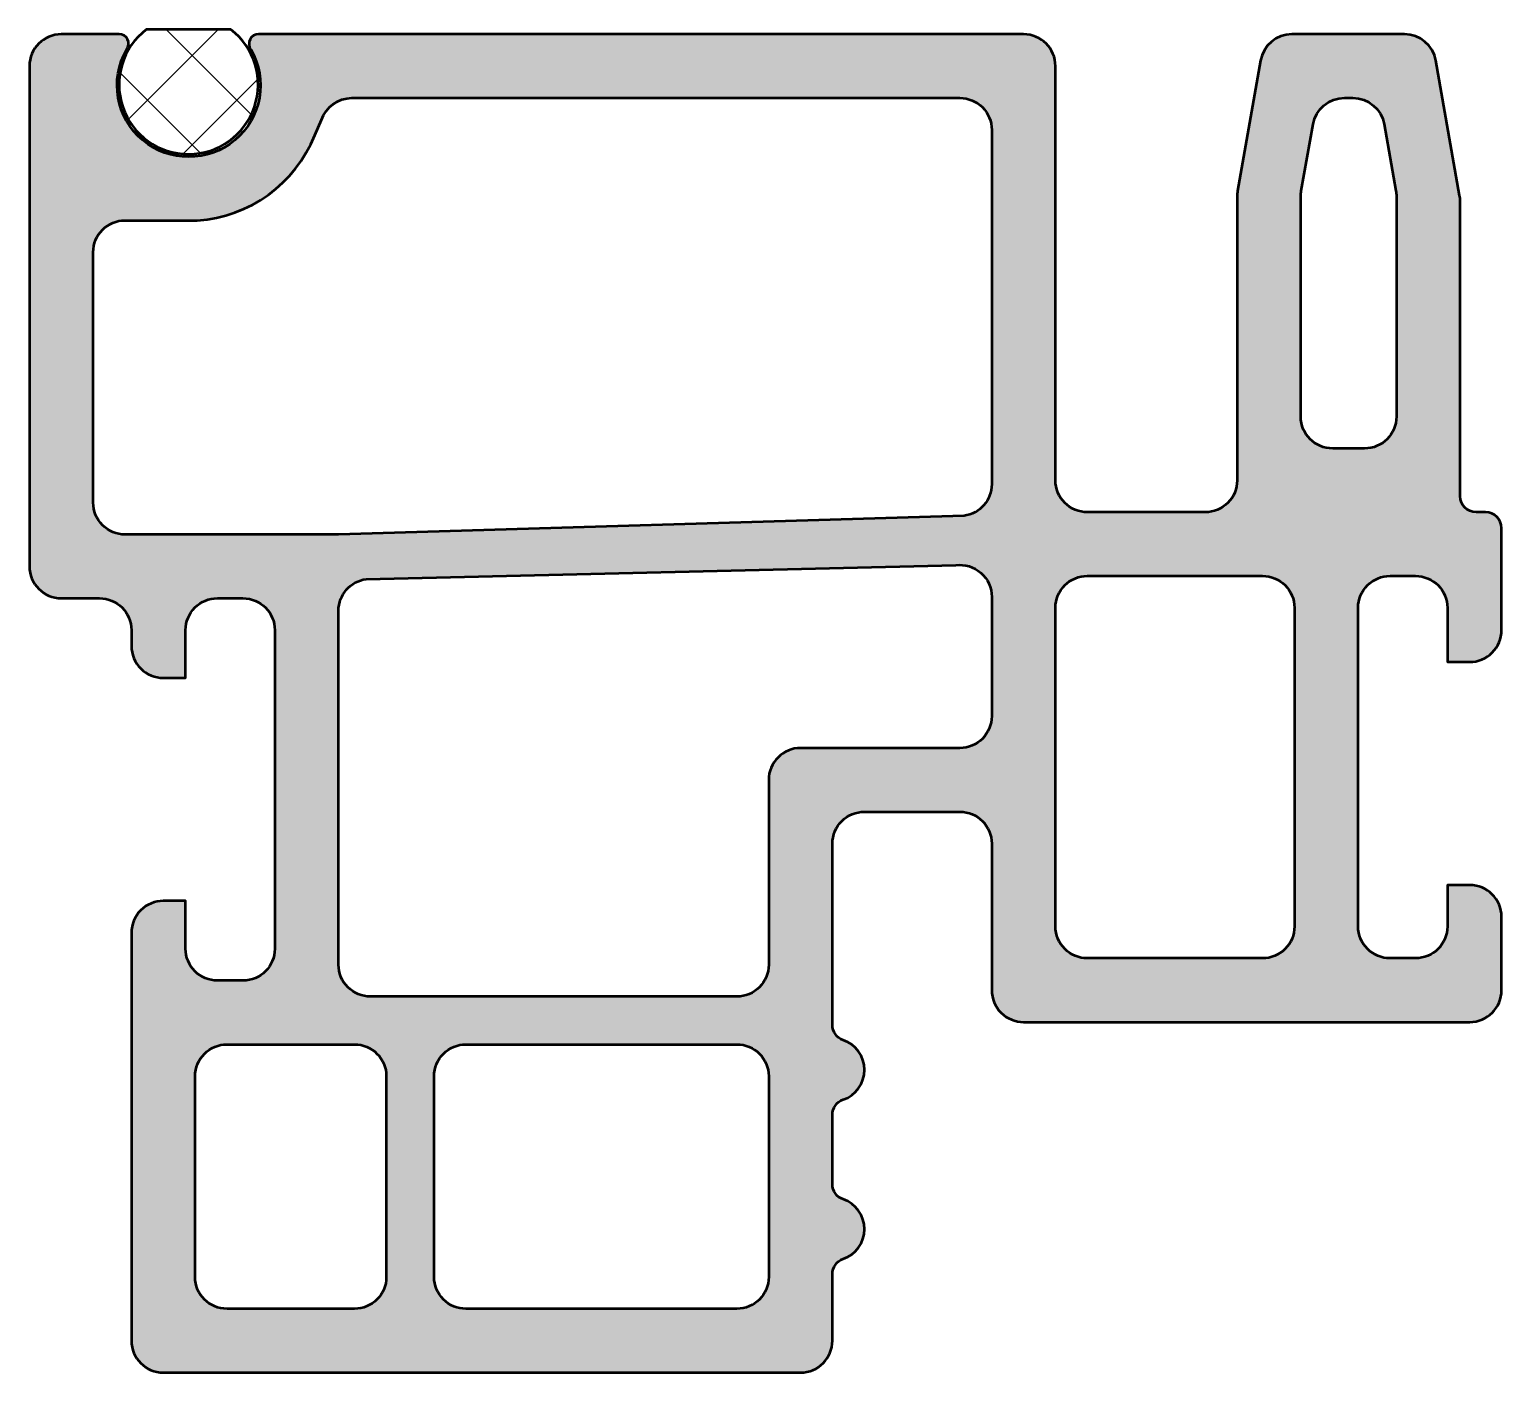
# Model space of a CAD drawing. Extents: x -47.2 to -1, y -27.3 to 14.9.
import ezdxf

# ---------------------------------------------------------------- set-up
doc = ezdxf.new("R2010")
doc.units = 0
for name, color, linetype, lineweight in [('0S-EPDM contour', 22, 'Continuous', 50), ('0S-EPDM hatch', 25, 'Continuous', 25), ('0S-Plastic contour', 254, 'Continuous', 50), ('0S-Plastic hatch', 253, 'Continuous', 25)]:
    doc.layers.add(name, color=color, linetype=linetype, lineweight=lineweight)

# ---------------------------------------------------------------- blocks, each defined once
blk = doc.blocks.new('244503__5C12CA3D_7666_4917_B475_6897BA7393CB_')
at = {"layer": '0S-Plastic hatch'}
h = blk.add_hatch(color=256, dxfattribs=at)
edge = h.paths.add_edge_path()
edge.add_line((-47.20000076293945, 13.70010375976562), (-47.20000076293945, -1.999969482421875))
edge.add_arc((-46.19991628492281, -1.999915524095694), 1.000084479472266, 180.0030913232646, 269.9951601750454)
edge.add_line((-46.20000076293944, -2.999999999999994), (-44.99992752075196, -2.999969482421875))
edge.add_ellipse((-45.00002253242486, -4.000064494094791), major_axis=(-1.000095016186097, 0), ratio=1, start_angle=180.0054432507403, end_angle=269.9945567493269, ccw=False)
edge.add_line((-43.99992752075195, -3.999969482420715), (-44.00004959106445, -4.5))
edge.add_arc((-43.00009262275285, -4.500012527661723), 0.9999569683900752, 179.9992821870461, 270.0094600549647)
edge.add_line((-42.99992752075196, -5.499969482421877), (-42.29997634887695, -5.499969482421875))
edge.add_line((-42.29997634887695, -5.499969482421875), (-42.29997634887695, -4))
edge.add_ellipse((-41.30001887486505, -3.999926958197173), major_axis=(-0.999957476679566, 0), ratio=1, start_angle=-90.00243666325338, end_angle=0.004185165061471707, ccw=False)
edge.add_line((-41.29997634887695, -2.999969482421877), (-40.49992752075195, -2.999969482421875))
edge.add_ellipse((-40.50005491357503, -3.999974796832155), major_axis=(-1.000005322524703, 0), ratio=1, start_angle=180.0003044909229, end_angle=269.9927009677267, ccw=False)
edge.add_line((-39.50004959106446, -3.999969482434715), (-39.49992752075195, -13.99996948242188))
edge.add_ellipse((-40.50008979376271, -13.99980720941111), major_axis=(-1.000162286174887, 0), ratio=1, start_angle=90.0092960500657, end_angle=179.9907039499392, ccw=False)
edge.add_line((-40.49992752075195, -14.99996948242188), (-41.29997634887695, -15))
edge.add_ellipse((-41.29999760869131, -14.00002125869992), major_axis=(-0.9999787415260689, 0), ratio=1, start_angle=-0.002966625337705864, end_angle=90.0012181235312, ccw=False)
edge.add_line((-42.29997634887695, -13.99996948242084), (-42.29997634887695, -12.49996948242187))
edge.add_line((-42.29997634887695, -12.49996948242187), (-43.00004959106445, -12.49996948242187))
edge.add_arc((-43.00007532274326, -13.49982169599795), 0.9998522139071887, 89.99852546548848, 180.0102175768517)
edge.add_line((-43.99992752075195, -13.4999999999999), (-44.00004959106444, -26.29998779296876))
edge.add_arc((-43.00000980170515, -26.29994800360946), 1.000039790150863, 180.0022796715632, 269.997720328351)
edge.add_line((-43.00004959106444, -27.29998779296876), (-23.00004959106445, -27.29998779296875))
edge.add_arc((-23.00011862731559, -26.29979667052726), 1.000191124824039, 270.0039547299799, 359.989051583139)
edge.add_line((-21.99992752075196, -26.29998779296946), (-21.99992752075195, -24.20863111694463))
edge.add_ellipse((-21.49992752075196, -24.20863111694462), major_axis=(-0.4999999999999894, 0), ratio=1, start_angle=289.0327316972102, end_angle=360, ccw=False)
edge.add_arc((-21.98586262491494, -22.79998779296875), 0.9901036674136838, 289.0327316972108, 430.9672683027891)
edge.add_ellipse((-21.49992752075196, -21.39134446899288), major_axis=(-0.4999999999999911, 0), ratio=1, start_angle=0, end_angle=70.96726830278982, ccw=False)
edge.add_line((-21.99992752075195, -21.39134446899287), (-21.99992752075196, -19.20860103255474))
edge.add_ellipse((-21.49992752075196, -19.20860103255475), major_axis=(-0.4999999999999965, 0), ratio=1, start_angle=289.03221579779427, end_angle=360, ccw=False)
edge.add_arc((-21.98584331776498, -17.79997253417969), 0.990083356131857, 289.0322157977949, 430.967784202205)
edge.add_ellipse((-21.49992752075196, -16.39134403580463), major_axis=(-0.4999999999999958, 0), ratio=1, start_angle=0, end_angle=70.9677842022054, ccw=False)
edge.add_line((-21.99992752075195, -16.39134403580463), (-21.99992752075195, -10.69998168945312))
edge.add_ellipse((-21.00019861076588, -10.69971062508065), major_axis=(-0.9997289467339797, 0), ratio=1, start_angle=-90.00854051492217, end_angle=0.015535055553186794, ccw=False)
edge.add_line((-21.00004959106446, -9.699981689453121), (-17.99992656707763, -9.699981689453121))
edge.add_ellipse((-18.00014656190429, -10.70020168427977), major_axis=(-1.000220019020191, 0), ratio=1, start_angle=180.0126020025176, end_angle=269.9873979974964, ccw=False)
edge.add_line((-16.99992656707763, -10.69998168945287), (-16.99992656707763, -15.29998779296875))
edge.add_arc((-16.00019471426977, -15.30025594016089), 0.999731888768961, 179.9846321771303, 270.0153678228677)
edge.add_line((-15.99992656707764, -16.29998779296875), (-1.999926745891571, -16.29995727539062))
edge.add_arc((-2.000072539864838, -15.29981153611742), 1.000145749899593, 270.0083521620495, 359.9899026979047)
edge.add_line((-0.9999268054962204, -15.29998779296932), (-0.9999268054962158, -12.99996948242187))
edge.add_arc((-2.00008265473064, -13.0001558627087), 1.000155866600522, 0.0106771396629762, 90.00505452112827)
edge.add_line((-2.000170886516571, -12), (-2.699999988079071, -11.99993896484375))
edge.add_line((-2.699999988079071, -11.99993896484375), (-2.699999988079071, -13.29998779296875))
edge.add_ellipse((-3.699934912377172, -13.30002235211622), major_axis=(-0.9999349248953079, 0), ratio=1, start_angle=90.00326234784688, end_angle=180.0019802220993, ccw=False)
edge.add_line((-3.699877977371222, -14.29995727539062), (-4.500048875808715, -14.29998779296875))
edge.add_ellipse((-4.500194982322534, -13.30025594450922), major_axis=(-0.9997318591359503, 0), ratio=1, start_angle=-0.015368072526996457, end_angle=90.00837353191702, ccw=False)
edge.add_line((-5.499926805496215, -13.29998779296882), (-5.499926805496215, -3.29998779296875))
edge.add_ellipse((-4.500200963515831, -3.299713660965108), major_axis=(-0.9997258795648658, 0), ratio=1, start_angle=-90.00871637310308, end_angle=0.01571091372312594, ccw=False)
edge.add_line((-4.500048875808715, -2.29998779296875), (-3.700000047683715, -2.29998779296875))
edge.add_ellipse((-3.700136086656534, -3.300245985931002), major_axis=(-1.000258202213165, 0), ratio=1, start_angle=180.0147895485088, end_angle=269.9922075530112, ccw=False)
edge.add_line((-2.699877917766569, -3.299987792968722), (-2.699999988079071, -5))
edge.add_line((-2.699999988079071, -5), (-2.000048816204071, -4.999969482421875))
edge.add_arc((-1.999903163609282, -4.00011513501666), 0.9998543580140973, 269.9916535054139, 360.0083464945791)
edge.add_line((-1.000048816204069, -3.999969482421992), (-0.9999268054962158, -0.79998779296875))
edge.add_arc((-1.500005833168941, -0.8000668206320504), 0.5000790339171103, 0.0090544719597761, 89.9909386978496)
edge.add_line((-1.499926745891571, -0.2999877929687492), (-1.799487292766571, -0.29998779296875))
edge.add_ellipse((-1.799480856386423, 0.2000186434114013), major_axis=(-0.5000064364215778, 0), ratio=1, start_angle=0.0007375448060997769, end_angle=89.99926245465872, ccw=False)
edge.add_line((-2.299487292766574, 0.2000122070359236), (-2.299487292766571, 9.470068817841966))
edge.add_arc((-3.299487292766563, 9.470068817841966), 0.999999999999992, 0, 10.00062370175067)
edge.add_line((-2.314681430085841, 9.643727715770236), (-3.060595750808715, 13.87374877929688))
edge.add_arc((-4.045398984230018, 13.70007288086361), 1.000000363126758, 10.0016091195461, 90.00344048590598)
edge.add_line((-4.045459032058715, 14.7000732421875), (-7.578783988952636, 14.70010375976562))
edge.add_arc((-7.578858675398549, 13.70027272366269), 0.9998310388924418, 89.99572005871477, 170.0083083199374)
edge.add_line((-8.563525199890138, 13.87374877929687), (-9.2842909476297, 9.786622499841268))
edge.add_arc((-8.299487113952537, 9.612952095986824), 1.000000000000097, 169.9987068854115, 180)
edge.add_line((-9.299487113952633, 9.612952095986824), (-9.299487113952637, 0.700103759765625))
edge.add_ellipse((-10.29946347754868, 0.7000801233616745), major_axis=(-0.999976363875394, 0), ratio=1, start_angle=89.99864570180023, end_angle=180.0013542978914, ccw=False)
edge.add_line((-10.29948711395263, -0.2998962402343731), (-13.99992656707764, -0.299896240234375))
edge.add_ellipse((-14.00024794449768, 0.6997823823455799), major_axis=(-0.9996786742382782, 0), ratio=1, start_angle=-0.018419488768472547, end_angle=90.01841948877302, ccw=False)
edge.add_line((-14.99992656707764, 0.700103759765548), (-14.99992656707763, 13.70013427734374))
edge.add_arc((-16.00018113914046, 13.69987970528091), 1.000254604458052, 0.0145821922343625, 89.98541780775165)
edge.add_line((-15.99992656707764, 14.70013427734375), (-40.00774002075195, 14.70010375976562))
edge.add_arc((-40.00780111684046, 14.40014183456873), 0.2999619314189026, 89.9883300256658, 215.7009477838347)
edge.add_ellipse((-42.20000076293945, 13.09998679181079), major_axis=(-2.250099808395241, 0), ratio=1, start_angle=-30.001792424285895, end_angle=210.001792424286, ccw=False)
edge.add_arc((-44.38656037459728, 14.40300502929261), 0.2971057274034738, 323.2158861678478, 450.3932210416691)
edge.add_line((-44.38859939575195, 14.70010375976563), (-46.20000076293945, 14.70013427734375))
edge.add_arc((-46.19994653694595, 13.70008005253939), 1.000054226274502, 90.00310675210149, 179.9986417497017)
edge = h.paths.add_edge_path()
edge.add_ellipse((-44.20007705006014, 7.858535759776945), major_axis=(-0.9999237157893892, 0), ratio=1, start_angle=-90.00437126350943, end_angle=0.004371263539781012, ccw=False)
edge.add_line((-44.20000076293945, 8.85845947265625), (-41.93315505981445, 8.858459472656257))
edge.add_arc((-42.20022420666291, 13.10034107697079), 4.250280634760532, 273.6025909082248, 338.398188772282)
edge.add_line((-38.24846267700196, 11.53558349609375), (-38.02959060668945, 12.00912475585938))
edge.add_ellipse((-37.07859275173478, 11.70022687140583), major_axis=(-0.999907407287427, 0), ratio=1, start_angle=269.99702322393256, end_angle=342.0054523653404, ccw=False)
edge.add_line((-37.07854080200195, 12.70013427734374), (-18.00004959106445, 12.70013427734375))
edge.add_ellipse((-18.00004466231265, 11.70013825242548), major_axis=(-0.9999960249304157, 0), ratio=1, start_angle=179.9997722439779, end_angle=270.00028239779914, ccw=False)
edge.add_line((-17.00004863739013, 11.70013427734375), (-16.99992656707763, 0.5770263671874308))
edge.add_ellipse((-18.00048655303413, 0.5775116062309742), major_axis=(-1.000560103619066, 0), ratio=1, start_angle=97.5262141597965, end_angle=179.9722134130283, ccw=False)
edge.add_line((-17.86943340301514, -0.4144287109375), (-37.50004959106445, -0.999969482421875))
edge.add_line((-37.50004959106445, -0.999969482421875), (-44.20000076293944, -0.9999999999999992))
edge.add_ellipse((-44.20000897359233, -8.2099366772e-06), major_axis=(-0.9999917900970297, 0), ratio=1, start_angle=-0.0022189412816828735, end_angle=90.00047043961968, ccw=False)
edge.add_line((-45.20000076293944, 3.05175781143e-05), (-45.20000076293945, 7.858459472655724))
edge = h.paths.add_edge_path()
edge.add_ellipse((-36.49994778661254, -3.390006509228609), major_axis=(-1.00010180793047, 0), ratio=1, start_angle=277.5032063292833, end_angle=359.99522124364273, ccw=False)
edge.add_line((-36.63054275512696, -2.398468017578126), (-18.13054275512695, -1.962860107421876))
edge.add_ellipse((-18.00023800985504, -2.954648273745103), major_axis=(-1.000311498234008, 0), ratio=1, start_angle=180.0190786053683, end_angle=277.4848578480812, ccw=False)
edge.add_line((-16.99992656707763, -2.954315185546871), (-16.99992656707763, -6.699981689453353))
edge.add_ellipse((-18.00010102863465, -6.6998072140006), major_axis=(-1.000174476775205, 0), ratio=1, start_angle=90.00294664156172, end_angle=179.9900050367669, ccw=False)
edge.add_line((-18.00004959106445, -7.699981689453125), (-22.99992752075195, -7.699981689453126))
edge.add_arc((-23.0000264648225, -8.700004810827576), 1.0000231262693, 89.99433105344173, 180.0004237608113)
edge.add_line((-24.00004959106445, -8.70001220703125), (-23.99992752075196, -14.50000000000043))
edge.add_ellipse((-25.00013504968019, -14.49979247107176), major_axis=(-1.000207550457895, 0), ratio=1, start_angle=90.0118880644269, end_angle=179.9881119355483, ccw=False)
edge.add_line((-24.99992752075196, -15.5), (-36.49992752075196, -15.49996948242187))
edge.add_ellipse((-36.50007983107013, -14.49999973402707), major_axis=(-0.9999697599943642, 0), ratio=1, start_angle=1.5248884892571368e-05, end_angle=90.00872700234578, ccw=False)
edge.add_line((-37.50004959106445, -14.5), (-37.50004959106445, -3.389923095704826))
edge = h.paths.add_edge_path()
edge.add_line((-14.99992656707763, -13.29998779296875), (-14.99992656707763, -3.29998779296875))
edge.add_ellipse((-14.0001894460603, -3.299724938625221), major_axis=(-0.99973715557262, 0), ratio=1, start_angle=-90.00806986366479, end_angle=0.01506440427567668, ccw=False)
edge.add_line((-14.00004863739013, -2.29998779296875), (-8.499926567077637, -2.29998779296875))
edge.add_ellipse((-8.500094639475506, -3.300155865366622), major_axis=(-1.000168086519664, 0), ratio=1, start_angle=180.0096282207349, end_angle=269.99037177927823, ccw=False)
edge.add_line((-7.499926567077636, -3.29998779296875), (-7.500048637390139, -13.29998779296873))
edge.add_ellipse((-8.499922588467044, -13.30008331975838), major_axis=(-0.9998739556401636, 0), ratio=1, start_angle=89.9997720136684, end_angle=180.005473971849, ccw=False)
edge.add_line((-8.499926567077637, -14.29995727539062), (-13.99992656707763, -14.29998779296875))
edge.add_ellipse((-14.00021259185313, -13.30027381774425), major_axis=(-0.9997140161412886, 0), ratio=1, start_angle=-0.016392700744916056, end_angle=90.016392700744, ccw=False)
edge = h.paths.add_edge_path()
edge.add_line((-5.299487352371215, 1.7000732421875), (-6.299487113952636, 1.700103759765625))
edge.add_ellipse((-6.299312661512921, 2.70027821220534), major_axis=(-1.000174467653887, 0), ratio=1, start_angle=0.009993645015299535, end_angle=89.99000635499573, ccw=False)
edge.add_line((-7.299487113952636, 2.700103759765625), (-7.299487113952634, 9.612921546570131))
edge.add_ellipse((-6.299487113952658, 9.612921546570131), major_axis=(-0.9999999999999761, 0), ratio=1, start_angle=349.9978021340672, end_angle=360, ccw=False)
edge.add_line((-7.284288205096693, 9.786607501331783), (-6.916186332702632, 11.87374877929688))
edge.add_ellipse((-5.931477466428098, 11.70022228004283), major_axis=(-0.9998814916094019, 0), ratio=1, start_angle=269.9911652869681, end_angle=350.0058825869084, ccw=False)
edge.add_line((-5.931323289871215, 12.70010375976562), (-5.667529344558715, 12.70010375976562))
edge.add_ellipse((-5.667447031946466, 11.70028181152498), major_axis=(-0.9998219516289243, 0), ratio=1, start_angle=189.9912546162055, end_angle=270.004717005143, ccw=False)
edge.add_line((-4.682788133621215, 11.87374877929688), (-4.314686261227159, 9.786607501331783))
edge.add_ellipse((-5.299487352371194, 9.612921546570124), major_axis=(-0.9999999999999754, 0), ratio=1, start_angle=180, end_angle=190.0021978659332, ccw=False)
edge.add_line((-4.299487352371215, 9.612921546570124), (-4.299487352371214, 2.700103759765477))
edge.add_ellipse((-5.299711524598734, 2.700297408039681), major_axis=(-1.000224190973144, 0), ratio=1, start_angle=90.0128412437374, end_angle=179.9889072580015, ccw=False)
edge = h.paths.add_edge_path()
edge.add_line((-34.49992752075195, -24.29998779296875), (-34.49992752075195, -18))
edge.add_ellipse((-33.50030038864494, -17.99962713210701), major_axis=(-0.9996272016481754, 0), ratio=1, start_angle=-90.02137172442298, end_angle=0.02137172441899793, ccw=False)
edge.add_line((-33.49992752075195, -17), (-24.99992752075196, -17))
edge.add_ellipse((-25.0000913888671, -18.00016387358183), major_axis=(-1.00016388700601, 0), ratio=1, start_angle=180.0111359680882, end_angle=269.9906125870384, ccw=False)
edge.add_line((-23.99992752075196, -17.99996948242187), (-23.99992752075196, -24.29998779296831))
edge.add_ellipse((-25.00019933930105, -24.29971597441966), major_axis=(-1.000271855481716, 0), ratio=1, start_angle=90.01556982310638, end_angle=179.9844301769191, ccw=False)
edge.add_line((-24.99992752075196, -25.29998779296875), (-33.49992752075195, -25.29998779296875))
edge.add_ellipse((-33.50022537534686, -24.30028564756366), major_axis=(-0.9997021897769904, 0), ratio=1, start_angle=-0.017070895336701142, end_angle=90.0170708953363, ccw=False)
edge = h.paths.add_edge_path()
edge.add_line((-42.00004959106445, -24.29998779296875), (-41.99992752075195, -18))
edge.add_ellipse((-41.00021531158737, -17.9996817285138), major_axis=(-0.9997122598275261, 0), ratio=1, start_angle=-90.00949781948981, end_angle=0.018240861840979505, ccw=False)
edge.add_line((-41.00004959106445, -16.99996948242187), (-36.99992752075195, -17))
edge.add_ellipse((-37.00013757376274, -18.00021005301078), major_axis=(-1.000210075067282, 0), ratio=1, start_angle=180.0120326233379, end_angle=269.98796737667385, ccw=False)
edge.add_line((-35.99992752075195, -18), (-35.99992752075195, -24.2999877929685))
edge.add_ellipse((-37.00015380038291, -24.29976151333779), major_axis=(-1.000226305226401, 0), ratio=1, start_angle=90.01296193460081, end_angle=179.987038065414, ccw=False)
edge.add_line((-36.99992752075195, -25.29998779296875), (-41.00004959106445, -25.29998779296875))
edge.add_ellipse((-40.99998551034166, -24.29992371224596), major_axis=(-1.000064082775824, 0), ratio=1, start_angle=0.0036713196998903186, end_angle=89.99632868030199, ccw=False)
at = {"layer": '0S-Plastic contour', "color": 7}
for points in [[(-44.38859939575195, 14.70010375976563), (-46.20000076293945, 14.70013427734375)], [(-15.99992656707764, 14.70013427734375), (-40.00774002075195, 14.70010375976562)], [(-4.045459032058715, 14.7000732421875), (-7.578783988952636, 14.70010375976562)], [(-8.563525199890138, 13.87374877929687), (-9.2842909476297, 9.786622499841268)], [(-2.314681430085841, 9.643727715770236), (-3.060595750808715, 13.87374877929688)], [(-47.20000076293945, 13.70010375976562), (-47.20000076293945, -1.999969482421875)], [(-14.99992656707764, 0.700103759765548), (-14.99992656707763, 13.70013427734374)], [(-37.07854080200195, 12.70013427734374), (-18.00004959106445, 12.70013427734375)], [(-5.931323289871215, 12.70010375976562), (-5.667529344558715, 12.70010375976562)], [(-38.24846267700196, 11.53558349609375), (-38.02959060668945, 12.00912475585938)], [(-17.00004863739013, 11.70013427734375), (-16.99992656707763, 0.5770263671874312)], [(-7.284288205096693, 9.786607501331783), (-6.916186332702632, 11.87374877929688)], [(-4.682788133621215, 11.87374877929688), (-4.314686261227159, 9.786607501331783)], [(-9.299487113952633, 9.612952095986824), (-9.299487113952637, 0.700103759765625)], [(-7.299487113952636, 2.700103759765625), (-7.299487113952634, 9.612921546570131)], [(-4.299487352371215, 9.612921546570124), (-4.299487352371214, 2.700103759765477)], [(-2.299487292766574, 0.2000122070359236), (-2.299487292766571, 9.470068817841966)], [(-44.20000076293945, 8.85845947265625), (-41.93315505981445, 8.858459472656257)], [(-45.20000076293944, 3.05175781143e-05), (-45.20000076293945, 7.858459472655724)], [(-5.299487352371215, 1.7000732421875), (-6.299487113952636, 1.700103759765625)], [(-17.86943340301514, -0.4144287109375), (-37.50004959106445, -0.999969482421875), (-44.20000076293944, -0.9999999999999992)], [(-10.29948711395263, -0.2998962402343731), (-13.99992656707764, -0.299896240234375)], [(-1.499926745891571, -0.2999877929687492), (-1.799487292766571, -0.29998779296875)], [(-1.000048816204069, -3.999969482421992), (-0.9999268054962158, -0.79998779296875)], [(-36.63054275512696, -2.398468017578126), (-18.13054275512695, -1.962860107421876)], [(-14.00004863739013, -2.29998779296875), (-8.499926567077637, -2.29998779296875)], [(-4.500048875808715, -2.29998779296875), (-3.700000047683715, -2.29998779296875)], [(-46.20000076293944, -2.999999999999994), (-44.99992752075196, -2.999969482421875)], [(-41.29997634887695, -2.999969482421877), (-40.49992752075195, -2.999969482421875)], [(-16.99992656707763, -2.954315185546871), (-16.99992656707763, -6.699981689453353)], [(-37.50004959106445, -14.5), (-37.50004959106445, -3.389923095704827)], [(-14.99992656707763, -13.29998779296875), (-14.99992656707763, -3.29998779296875)], [(-7.499926567077636, -3.29998779296875), (-7.500048637390139, -13.29998779296873)], [(-5.499926805496215, -13.29998779296882), (-5.499926805496215, -3.29998779296875)], [(-2.699877917766569, -3.299987792968722), (-2.699999988079071, -5), (-2.000048816204071, -4.999969482421875)], [(-43.99992752075195, -3.999969482420715), (-44.00004959106445, -4.5)], [(-42.99992752075196, -5.499969482421877), (-42.29997634887695, -5.499969482421875), (-42.29997634887695, -4)], [(-39.50004959106446, -3.999969482434715), (-39.49992752075195, -13.99996948242188)], [(-18.00004959106445, -7.699981689453125), (-22.99992752075195, -7.699981689453126)], [(-24.00004959106445, -8.70001220703125), (-23.99992752075196, -14.50000000000043)], [(-21.00004959106446, -9.699981689453121), (-17.99992656707763, -9.699981689453121)], [(-21.99992752075195, -16.39134403580463), (-21.99992752075195, -10.69998168945312)], [(-16.99992656707763, -10.69998168945287), (-16.99992656707763, -15.29998779296875)], [(-2.000170886516571, -12), (-2.699999988079071, -11.99993896484375), (-2.699999988079071, -13.29998779296875)], [(-42.29997634887695, -13.99996948242084), (-42.29997634887695, -12.49996948242187), (-43.00004959106445, -12.49996948242187)], [(-0.9999268054962204, -15.29998779296932), (-0.9999268054962158, -12.99996948242187)], [(-43.99992752075195, -13.4999999999999), (-44.00004959106444, -26.29998779296876)], [(-8.499926567077637, -14.29995727539062), (-13.99992656707763, -14.29998779296875)], [(-3.699877977371222, -14.29995727539062), (-4.500048875808715, -14.29998779296875)], [(-40.49992752075195, -14.99996948242188), (-41.29997634887695, -15)], [(-24.99992752075196, -15.5), (-36.49992752075196, -15.49996948242187)], [(-15.99992656707764, -16.29998779296875), (-1.999926745891571, -16.29995727539062)], [(-41.00004959106445, -16.99996948242187), (-36.99992752075195, -17)], [(-33.49992752075195, -17), (-24.99992752075196, -17)], [(-42.00004959106445, -24.29998779296875), (-41.99992752075195, -18)], [(-35.99992752075195, -18), (-35.99992752075195, -24.2999877929685)], [(-34.49992752075195, -24.29998779296875), (-34.49992752075195, -18)], [(-23.99992752075196, -17.99996948242187), (-23.99992752075196, -24.29998779296831)], [(-21.99992752075195, -21.39134446899287), (-21.99992752075196, -19.20860103255474)], [(-21.99992752075196, -26.29998779296946), (-21.99992752075195, -24.20863111694463)], [(-36.99992752075195, -25.29998779296875), (-41.00004959106445, -25.29998779296875)], [(-24.99992752075196, -25.29998779296875), (-33.49992752075195, -25.29998779296875)], [(-43.00004959106444, -27.29998779296876), (-23.00004959106445, -27.29998779296875)]]:
    blk.add_lwpolyline(points, dxfattribs=at)
for centre, radius, start, end in [((-46.19994653694595, 13.70008005253939), 1.000054226274502, 90.00310675210149, 179.9986417497017), ((-44.38656037459728, 14.40300502929261), 0.2971057274034738, 323.2158861678478, 90.39322104166926), ((-40.00780111684046, 14.40014183456873), 0.2999619314189026, 89.9883300256658, 215.7009477838347), ((-16.00018113914046, 13.69987970528091), 1.000254604458052, 0.0145821922343625, 89.98541780775165), ((-7.578858675398549, 13.70027272366269), 0.9998310388924418, 89.99572005871477, 170.0083083199374), ((-4.045398984230018, 13.70007288086361), 1.000000363126758, 10.0016091195461, 90.00344048590598), ((-42.20022420666291, 13.10034107697079), 4.250280634760532, 273.6025909082248, 338.398188772282), ((-8.299487113952537, 9.612952095986824), 1.000000000000097, 169.9987068854115, 180), ((-3.299487292766563, 9.470068817841966), 0.999999999999992, 0, 10.00062370175067), ((-1.500005833168941, -0.8000668206320504), 0.5000790339171103, 0.0090544719597761, 89.9909386978496), ((-46.19991628492281, -1.999915524095694), 1.000084479472266, 180.0030913232646, 269.9951601750454), ((-1.999903163609282, -4.00011513501666), 0.9998543580140973, 269.9916535054139, 0.0083464945791468), ((-43.00009262275285, -4.500012527661723), 0.9999569683900752, 179.9992821870461, 270.0094600549647), ((-23.0000264648225, -8.700004810827576), 1.0000231262693, 89.99433105344173, 180.0004237608113), ((-2.00008265473064, -13.0001558627087), 1.000155866600522, 0.0106771396629762, 90.00505452112827), ((-43.00007532274326, -13.49982169599795), 0.9998522139071887, 89.99852546548848, 180.0102175768517), ((-16.00019471426977, -15.30025594016089), 0.999731888768961, 179.9846321771303, 270.0153678228677), ((-2.000072539864838, -15.29981153611742), 1.000145749899593, 270.0083521620495, 359.9899026979047), ((-21.98584331776498, -17.79997253417969), 0.990083356131857, 289.0322157977949, 70.96778420220507), ((-21.98586262491494, -22.79998779296875), 0.9901036674136838, 289.0327316972108, 70.96726830278917), ((-43.00000980170515, -26.29994800360946), 1.000039790150863, 180.0022796715632, 269.997720328351), ((-23.00011862731559, -26.29979667052726), 1.000191124824039, 270.0039547299799, 359.989051583139)]:
    blk.add_arc(centre, radius, start, end, dxfattribs=at)
at = {"layer": '0S-Plastic contour', "color": 7, "extrusion": (0, 0, -1)}
for centre, radius, start, end in [((42.20000076293945, 13.09998679181079), 2.250099808395241, 149.998207575714, 30.0017924242859), ((37.07859275173478, 11.70022687140583), 0.999907407287427, 17.99454763465962, 90.00297677606743), ((18.00004466231265, 11.70013825242548), 0.9999960249304157, 89.99971760220087, 180.0002277560222), ((5.931477466428098, 11.70022228004283), 0.9998814916094019, 9.994117413091576, 90.00883471303187), ((5.667447031946466, 11.70028181152498), 0.9998219516289243, 89.99528299485698, 170.0087453837945), ((6.299487113952658, 9.612921546570131), 0.9999999999999761, 0, 10.00219786593281), ((5.299487352371194, 9.612921546570124), 0.9999999999999754, 169.9978021340668, 180), ((44.20007705006014, 7.858535759776945), 0.9999237157893892, 359.9956287364602, 90.00437126350946), ((6.299312661512921, 2.70027821220534), 1.000174467653887, 270.0099936450043, 359.9900063549847), ((5.299711524598734, 2.700297408039681), 1.000224190973144, 180.0110927419986, 269.9871587562626), ((18.00048655303413, 0.5775116062309742), 1.000560103619066, 180.0277865869718, 262.4737858402035), ((14.00024794449768, 0.6997823823455799), 0.9996786742382782, 269.981580511227, 0.0184194887685083), ((10.29946347754868, 0.7000801233616745), 0.999976363875394, 179.9986457021086, 270.0013542981998), ((44.20000897359233, -8.2099366772e-06), 0.9999917900970299, 269.9995295603803, 0.0022189412816445), ((1.799480856386423, 0.2000186434114013), 0.5000064364215778, 270.0007375453413, 359.9992624551939), ((18.00023800985504, -2.954648273745103), 1.000311498234008, 82.51514215191878, 179.9809213946317), ((14.0001894460603, -3.299724938625221), 0.99973715557262, 359.9849355957243, 90.0080698636648), ((8.500094639475506, -3.300155865366622), 1.000168086519664, 90.00962822072177, 179.9903717792651), ((4.500200963515831, -3.299713660965108), 0.9997258795648658, 359.9842890862769, 90.00871637310313), ((3.700136086656534, -3.300245985931002), 1.000258202213165, 90.00779244698879, 179.9852104514912), ((36.49994778661254, -3.390006509228609), 1.00010180793047, 0.0047787563572709, 82.49679367071671), ((45.00002253242486, -4.000064494094791), 1.000095016186097, 90.00544325067315, 179.9945567492597), ((41.30001887486505, -3.999926958197173), 0.999957476679566, 359.9958148349385, 90.00243666325349), ((40.50005491357503, -3.999974796832155), 1.000005322524703, 90.0072990322733, 179.9996955090771), ((18.00010102863465, -6.6998072140006), 1.000174476775205, 180.0099949632331, 269.9970533584383), ((21.00019861076588, -10.69971062508065), 0.9997289467339799, 359.9844649444468, 90.00854051492225), ((18.00014656190429, -10.70020168427977), 1.000220019020191, 90.0126020025036, 179.9873979974824), ((14.00021259185313, -13.30027381774425), 0.9997140161412886, 269.983607299256, 0.0163927007448614), ((8.499922588467044, -13.30008331975838), 0.9998739556401636, 179.994526028151, 270.0002279863317), ((4.500194982322534, -13.30025594450922), 0.9997318591359503, 269.991626468083, 0.0153680725269625), ((3.699934912377172, -13.30002235211622), 0.9999349248953079, 179.9980197779007, 269.9967376521531), ((41.29999760869131, -14.00002125869992), 0.9999787415260689, 269.9987818764688, 0.002966625337643), ((40.50008979376271, -13.99980720941111), 1.000162286174887, 180.0092960500609, 269.9907039499343), ((36.50007983107013, -14.49999973402707), 0.9999697599943642, 269.9912729976542, 359.9999847511151), ((25.00013504968019, -14.49979247107176), 1.000207550457895, 180.0118880644518, 269.9881119355731), ((21.49992752075196, -16.39134403580463), 0.4999999999999958, 289.0322157977946, 0), ((41.00021531158737, -17.9996817285138), 0.9997122598275261, 359.981759138159, 90.00949781948984), ((37.00013757376274, -18.00021005301078), 1.000210075067282, 90.01203262332614, 179.9879673766621), ((33.50030038864494, -17.99962713210701), 0.9996272016481754, 359.978628275581, 90.021371724423), ((25.0000913888671, -18.00016387358183), 1.00016388700601, 90.00938741296159, 179.9888640319118), ((21.49992752075196, -19.20860103255475), 0.4999999999999965, 0, 70.9677842022057), ((21.49992752075196, -21.39134446899288), 0.4999999999999911, 289.0327316972102, 0), ((21.49992752075196, -24.20863111694462), 0.4999999999999894, 0, 70.9672683027898), ((40.99998551034166, -24.29992371224596), 1.000064082775824, 270.003671319698, 359.9963286803001), ((37.00015380038291, -24.29976151333779), 1.000226305226401, 180.012961934586, 269.9870380653992), ((33.50022537534686, -24.30028564756366), 0.9997021897769904, 269.9829291046637, 0.0170708953367479), ((25.00019933930105, -24.29971597441966), 1.000271855481716, 180.0155698230809, 269.9844301768936)]:
    blk.add_arc(centre, radius, start, end, dxfattribs=at)
blk = doc.blocks.new('244503__4368E806_D941_4F28_99F2_3BACE9814B39_')
at = {"layer": '0S-EPDM hatch'}
h = blk.add_hatch(dxfattribs=at)
h.set_pattern_fill('ANSI37', color=256, scale=0.625, angle=90, style=0)
h.set_pattern_definition([(135, (0, 0), (-1.403165018917055, -1.403165018917055), []), (225, (0, 0), (1.403165018917055, -1.403165018917055), [])])
edge = h.paths.add_edge_path()
edge.add_arc((-42.20668941136771, 13.11789127935539), 2.181994152668205, 127.4567100916211, 412.5432899083791)
edge.add_line((-40.87968384122279, 14.84998674412707), (-43.53369498151262, 14.84998674412707))
at = {"layer": '0S-EPDM contour', "color": 7}
blk.add_lwpolyline([(-40.87968384122279, 14.84998674412707), (-43.53369498151262, 14.84998674412707)], dxfattribs=at)
blk.add_arc((-42.20668941136771, 13.11789127935539), 2.181994152668205, 127.4567100916211, 52.54328990837912, dxfattribs=at)
blk = doc.blocks.new('244503__2C15F956_128E_46ED_8A7D_110C207357AA_')
at = {"layer": '0S-EPDM contour', "color": 7}
blk.add_blockref('244503__4368E806_D941_4F28_99F2_3BACE9814B39_', (0, 0), dxfattribs=at)
at = {"layer": '0S-Plastic contour', "color": 7}
blk.add_blockref('244503__5C12CA3D_7666_4917_B475_6897BA7393CB_', (0, 0), dxfattribs=at)

msp = doc.modelspace()

# ---------------------------------------------------------------- block references
at = {"layer": '0S-Plastic contour', "color": 7}
msp.add_blockref('244503__2C15F956_128E_46ED_8A7D_110C207357AA_', (0, 0), dxfattribs=at)

doc.saveas('drawing.dxf')
